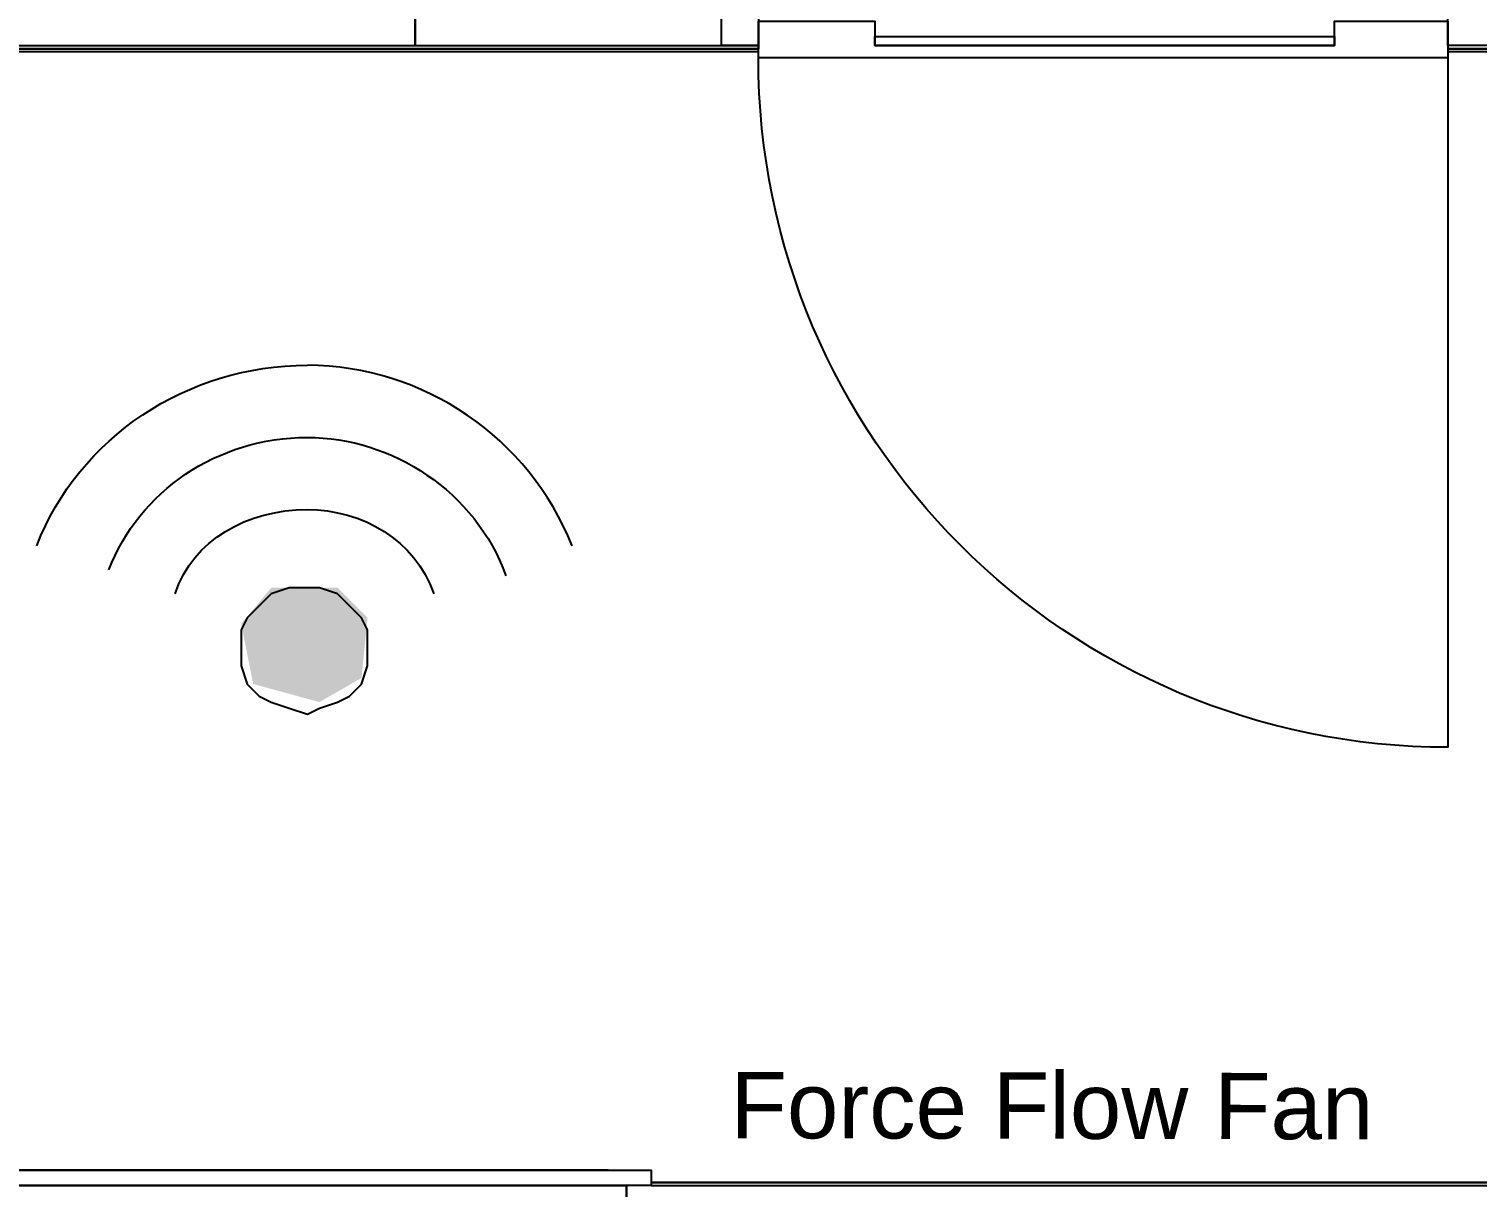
# Model space of a CAD drawing. Header units: inches. Extents: x -1841 to -80, y -100 to 1021.
# Drawn here: x -1063.79 to -1024.7, y 264.79 to 296.05 of the extents above; entities that cross this region are included whole.
import ezdxf

# ---------------------------------------------------------------- set-up
doc = ezdxf.new("R2010")
doc.units = ezdxf.units.IN
doc.header["$MEASUREMENT"] = 0
doc.layers.add('PDF_Geometry', color=7, linetype='Continuous', true_color=0x777777)
doc.layers.add('PDF_Solid Fills', color=7, linetype='Continuous', true_color=0xffffff)
doc.styles.get("Standard").update_dxf_attribs({"font": 'arial.ttf'})

msp = doc.modelspace()

# ---------------------------------------------------------------- hatches: boundary and pattern name
at = {"layer": 'PDF_Solid Fills', "lineweight": 25, "transparency": 33554559}
msp.add_hatch(color=7, dxfattribs=at).paths.add_polyline_path([(-1054.652, 280.155), (-1055.464, 280.967), (-1057.25, 280.967), (-1058.062, 279.992), (-1057.737, 278.368), (-1055.951, 277.881), (-1054.814, 278.531)])

# ---------------------------------------------------------------- linework, layer by layer
at = {"layer": 'PDF_Geometry', "color": 7, "lineweight": 25}
for points in [[(-1077.274, 264.831), (-1084.305, 264.831), (-1091.089, 295.604), (-1053.366, 295.604), (-1053.366, 298.004), (-1091.668, 298.004), (-1093.488, 306.193), (-1097.459, 305.366), (-1097.955, 305.201), (-1097.459, 302.967), (-1087.945, 260.198), (-1085.215, 247.789), (-1080.5, 248.782), (-1083.064, 260.198), (-1075.536, 260.198)], [(-1046.996, 264.831), (-1023.916, 264.831), (-1023.916, 295.604), (-1025.487, 295.604), (-1025.487, 298.004), (-1017.794, 298.004), (-1017.794, 295.604), (-1019.283, 295.604), (-1019.283, 264.831), (-1019.283, 247.872), (-1023.916, 247.872), (-1023.916, 260.198), (-1047.658, 260.198), (-1047.658, 264.831)], [(-1045.093, 295.604), (-1045.093, 296.68), (-1053.366, 296.68), (-1053.366, 295.604)], [(-1091.089, 295.522), (-1084.223, 264.913), (-1091.089, 295.604), (-1044.101, 295.604), (-1044.101, 295.522), (-1091.089, 295.522), (-1044.101, 295.522)], [(-1091.089, 295.604), (-1084.305, 264.831), (-1077.274, 264.831), (-1077.274, 265.244), (-1046.996, 265.244), (-1046.996, 264.831), (-1077.274, 264.831), (-1077.274, 265.244), (-1046.996, 265.244), (-1046.996, 264.831), (-1029.706, 264.831)], [(-1046.996, 264.913), (-1023.998, 264.913), (-1023.916, 264.913), (-1023.916, 295.604), (-1023.916, 264.831)], [(-1040.957, 295.853), (-1028.548, 295.853)], [(-1023.916, 295.522), (-1025.487, 295.522), (-1023.916, 295.522), (-1023.916, 264.913), (-1023.998, 264.913), (-1023.998, 295.439), (-1025.487, 295.439)], [(-1025.487, 295.274), (-1044.101, 295.274), (-1044.101, 295.439), (-1091.006, 295.439), (-1084.223, 264.913), (-1077.274, 264.913)], [(-1076.612, 264.831), (-1047.658, 264.831)], [(-1047.658, 260.198), (-1047.658, 264.831), (-1047.658, 260.198), (-1055.93, 260.198)], [(-1046.996, 264.913), (-1023.916, 264.913), (-1046.996, 264.913)]]:
    msp.add_lwpolyline(points, dxfattribs=at)
for points in [[(-1045.093, 298.004), (-1044.101, 298.004), (-1044.101, 295.604), (-1045.093, 295.604)], [(-1044.101, 295.274), (-1044.101, 296.266), (-1040.957, 296.266), (-1040.957, 295.604), (-1028.548, 295.604), (-1028.548, 296.266), (-1025.487, 296.266), (-1025.487, 295.274)], [(-1040.957, 295.604), (-1040.957, 295.853), (-1028.548, 295.853), (-1028.548, 295.604)], [(-1028.548, 295.604), (-1040.957, 295.604)], [(-1058.062, 279.343), (-1058.062, 278.856), (-1057.899, 278.368), (-1057.575, 278.044), (-1057.25, 277.881), (-1056.763, 277.719), (-1056.275, 277.557), (-1055.951, 277.719), (-1055.464, 277.881), (-1055.139, 278.044), (-1054.814, 278.368), (-1054.652, 278.856), (-1054.652, 279.343), (-1054.652, 279.83), (-1054.814, 280.155), (-1055.139, 280.479), (-1055.464, 280.804), (-1055.951, 280.967), (-1056.275, 280.967), (-1056.763, 280.967), (-1057.25, 280.804), (-1057.575, 280.479), (-1057.899, 280.155), (-1058.062, 279.83)], [(-1076.116, 265.244), (-1048.154, 265.244)]]:
    msp.add_lwpolyline(points, close=True, dxfattribs=at)
msp.add_lwpolyline([(-1025.487, 295.604), (-1025.487, 276.66, -0.413987), (-1044.101, 295.274)], format="xyb", dxfattribs=at)
msp.add_arc((-1056.33, 279.22), 7.755, 21.8256, 89.6006, dxfattribs=at)
for points in [[(-1063.583, 282.103), (-1062.446, 285.026), (-1059.523, 286.975), (-1056.275, 286.975)], [(-1061.634, 281.454), (-1060.822, 283.565), (-1058.711, 285.026), (-1056.275, 285.026)], [(-1056.275, 285.026), (-1054.002, 285.026), (-1051.729, 283.565), (-1050.917, 281.291)], [(-1059.848, 280.804), (-1059.361, 282.266), (-1057.899, 283.078), (-1056.275, 283.078)], [(-1056.275, 283.078), (-1054.814, 283.078), (-1053.353, 282.266), (-1052.865, 280.804)]]:
    msp.add_open_spline(points, degree=3, dxfattribs=at)

# ---------------------------------------------------------------- texts
at = {"color": 7, "lineweight": 25}
msp.add_text('Force Flow Fan', height=1.78927, rotation=359.8926, dxfattribs=at).set_placement((-1044.859, 266.106))

doc.saveas('drawing.dxf')
